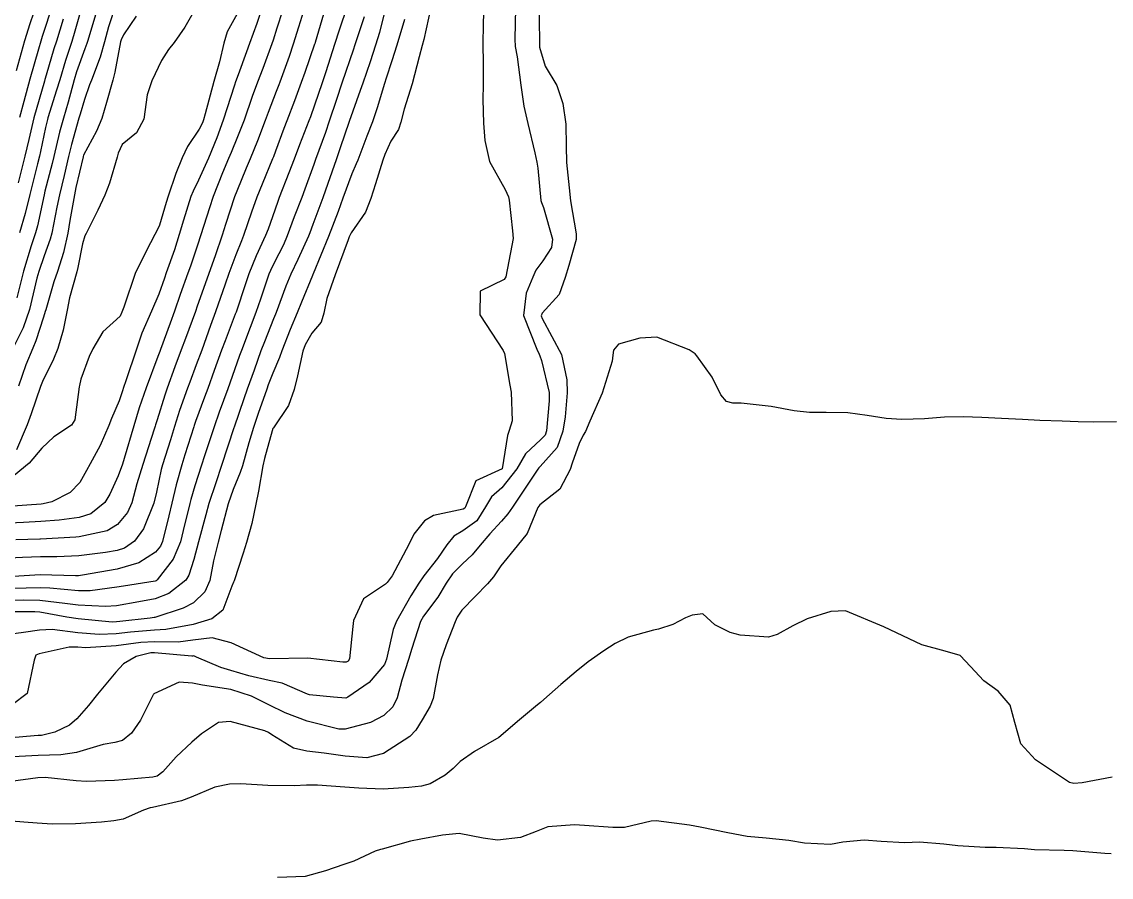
# Model space of a CAD drawing. Header units: metres. Extents: x 307586 to 320046, y 7427249 to 7434250.
# Drawn here: x 313812.5 to 313869.3, y 7432975.1 to 7433019.7 of the extents above; entities that cross this region are included whole.
import ezdxf

# ---------------------------------------------------------------- set-up
doc = ezdxf.new("R2010")
doc.units = ezdxf.units.M
doc.header["$MEASUREMENT"] = 0
doc.layers.add('Curvas de Nivel 1m', color=11, linetype='Continuous')
doc.layers.add('Curvas de Nivel 5m', color=15, linetype='Continuous')

msp = doc.modelspace()

# ---------------------------------------------------------------- linework, layer by layer
at = {"layer": 'Curvas de Nivel 1m', "flags": 128}
for points, elevation in [([(313813.335, 7433020.718), (313812.961, 7433019.608), (313812.689, 7433018.727), (313812.247, 7433017.163)], 748), ([(313838.285, 7433020.424), (313838.239, 7433018.816), (313838.266, 7433018.424), (313838.36, 7433017.898), (313838.556, 7433016.419), (313838.708, 7433015.322), (313838.923, 7433014.413), (313839.28, 7433012.898), (313839.394, 7433012.406), (313839.453, 7433012.097), (313839.607, 7433010.402), (313839.636, 7433010.295), (313839.739, 7433010.04), (313840.212, 7433008.395), (313840.16, 7433007.952), (313839.706, 7433007.265), (313839.335, 7433006.769), (313839.179, 7433006.408), (313838.845, 7433005.573), (313838.691, 7433004.415), (313839.384, 7433002.667), (313839.521, 7433002.402), (313839.557, 7433002.316), (313839.64, 7433002.078), (313840.027, 7433000.396), (313840.041, 7432999.973), (313839.897, 7432998.397), (313839.823, 7432998.175), (313839.596, 7432997.947), (313838.795, 7432997.202), (313838.342, 7432996.418), (313837.563, 7432995.434), (313837.029, 7432994.965), (313836.72, 7432994.438), (313836.262, 7432993.723), (313835.534, 7432993.188), (313835.067, 7432992.917), (313834.704, 7432992.458), (313834.222, 7432991.756), (313833.507, 7432990.848), (313833.233, 7432990.474), (313832.828, 7432989.811), (313832.078, 7432988.491), (313831.911, 7432988.059), (313831.555, 7432986.498), (313831.45, 7432986.234), (313830.654, 7432985.295), (313829.538, 7432984.519), (313829.469, 7432984.483), (313829.432, 7432984.477), (313828.785, 7432984.526), (313827.537, 7432984.642), (313827.434, 7432984.674), (313826.123, 7432985.247), (313825.441, 7432985.395), (313824.381, 7432985.643), (313823.446, 7432985.911), (313822.916, 7432986.067), (313821.641, 7432986.617), (313821.508, 7432986.674), (313821.453, 7432986.67), (313821.406, 7432986.668), (313819.455, 7432986.84), (313819.265, 7432986.832), (313818.511, 7432986.649), (313817.843, 7432986.262), (313817.445, 7432985.834), (313816.481, 7432984.674), (313816.013, 7432984.092), (313815.413, 7432983.392), (313815.034, 7432983.068), (313814.257, 7432982.701), (313813.573, 7432982.536), (313813.401, 7432982.526), (313813.193, 7432982.506), (313811.399, 7432982.351)], 729), ([(313833.863, 7433020.47), (313833.509, 7433018.804), (313833.419, 7433018.476), (313833.251, 7433017.902), (313832.885, 7433016.484), (313832.471, 7433015.161), (313832.31, 7433014.492), (313832.176, 7433014.105), (313831.778, 7433013.492), (313831.463, 7433012.807), (313831.366, 7433012.504), (313830.977, 7433011.281), (313830.734, 7433010.51), (313830.453, 7433009.792), (313829.716, 7433008.716), (313829.615, 7433008.521), (313829.554, 7433008.365), (313828.872, 7433006.532), (313828.444, 7433005.302), (313828.287, 7433004.541), (313828.141, 7433004.068), (313827.657, 7433003.498), (313827.307, 7433002.894), (313827.2, 7433002.554), (313826.92, 7433001.267), (313826.744, 7433000.559), (313826.449, 7432999.723), (313825.668, 7432998.569), (313825.634, 7432998.528), (313825.591, 7432998.413), (313825.189, 7432996.962), (313825.107, 7432996.575), (313824.879, 7432995.257), (313824.743, 7432994.578), (313824.534, 7432993.584), (313824.249, 7432992.583), (313824.08, 7432992.022), (313823.608, 7432990.589), (313823.572, 7432990.52), (313823.499, 7432990.315), (313823.016, 7432989.061), (313822.446, 7432988.605), (313821.47, 7432988.306), (313820.044, 7432988.058), (313819.467, 7432988.019), (313818.205, 7432987.913), (313817.465, 7432987.823), (313816.576, 7432987.785), (313815.465, 7432987.884), (313814.118, 7432988.052), (313813.466, 7432988.022), (313812.63, 7432987.888), (313811.463, 7432987.738)], 731), ([(313831.524, 7433020.503), (313831.182, 7433019.168), (313830.989, 7433018.508), (313830.702, 7433017.634), (313830.317, 7433016.515), (313830.185, 7433016.14), (313829.798, 7433015.06), (313829.614, 7433014.523), (313829.146, 7433013.156), (313828.928, 7433012.533), (313828.502, 7433011.29), (313828.239, 7433010.543), (313827.722, 7433009.152), (313827.552, 7433008.715), (313827.487, 7433008.552), (313826.934, 7433007.325), (313826.572, 7433006.561), (313826.308, 7433005.943), (313825.801, 7433004.569), (313825.765, 7433004.476), (313825.668, 7433004.245), (313825.188, 7433003.037), (313825.011, 7433002.576), (313824.648, 7433001.565), (313824.299, 7433000.583), (313824.123, 7433000.077), (313823.605, 7432998.59), (313823.593, 7432998.553), (313822.952, 7432996.599), (313822.65, 7432995.69), (313822.297, 7432994.609), (313822.129, 7432994.027), (313821.756, 7432992.617), (313821.514, 7432991.703), (313821.251, 7432990.877), (313821.09, 7432990.624), (313820.205, 7432989.92), (313819.488, 7432989.642), (313818.643, 7432989.491), (313817.482, 7432989.293), (313816.903, 7432989.248), (313815.482, 7432989.317), (313814.78, 7432989.4), (313813.486, 7432989.558), (313812.625, 7432989.583), (313811.485, 7432989.548)], 733), ([(313826.13, 7433020.296), (313825.845, 7433019.388), (313825.643, 7433018.765), (313825.575, 7433018.573), (313825.103, 7433017.294), (313824.834, 7433016.58), (313824.559, 7433015.829), (313824.131, 7433014.587), (313824.038, 7433014.339), (313823.78, 7433013.718), (313823.449, 7433012.913), (313823.323, 7433012.597), (313823.006, 7433011.852), (313822.516, 7433010.608), (313822.32, 7433010.025), (313821.88, 7433008.617), (313821.708, 7433008.079), (313821.332, 7433006.988), (313821.203, 7433006.625), (313820.804, 7433005.507), (313820.5, 7433004.632), (313820.282, 7433004.016), (313819.771, 7433002.639), (313819.738, 7433002.543), (313819.639, 7433002.284), (313819.023, 7433000.649), (313818.666, 7432999.595), (313818.388, 7432998.658), (313817.88, 7432996.97), (313817.785, 7432996.667), (313817.567, 7432996.051), (313817.136, 7432995.096), (313816.865, 7432994.677), (313816.145, 7432994.08), (313815.541, 7432993.885), (313814.488, 7432993.752), (313813.537, 7432993.673), (313812.637, 7432993.622), (313811.536, 7432993.579)], 738), ([(313825.102, 7433020.578), (313824.791, 7433019.638), (313824.413, 7433018.584), (313824.257, 7433018.158), (313823.817, 7433016.954), (313823.69, 7433016.592), (313823.637, 7433016.418), (313823.044, 7433014.601), (313822.707, 7433013.678), (313822.276, 7433012.612), (313821.751, 7433011.463), (313821.469, 7433010.9), (313821.356, 7433010.624), (313820.975, 7433009.376), (313820.753, 7433008.63), (313820.497, 7433007.84), (313820.074, 7433006.636), (313819.975, 7433006.352), (313819.682, 7433005.521), (313819.308, 7433004.645), (313818.808, 7433003.5), (313818.519, 7433002.657), (313817.971, 7433001.009), (313817.845, 7433000.667), (313817.791, 7433000.497), (313817.612, 7432999.97), (313817.222, 7432999.05), (313817.083, 7432998.675), (313816.624, 7432997.638), (313816.1, 7432996.685), (313815.92, 7432996.335), (313815.563, 7432995.71), (313815.055, 7432995.198), (313814.114, 7432994.704), (313813.659, 7432994.601), (313813.551, 7432994.591), (313811.821, 7432994.464)], 739), ([(313817.465, 7433020.674), (313817.064, 7433019.459), (313816.856, 7433018.68), (313816.628, 7433017.879), (313816.169, 7433016.686), (313816.064, 7433016.433), (313815.803, 7433015.675), (313815.577, 7433014.91), (313815.515, 7433014.693), (313815.134, 7433013.334), (313814.978, 7433012.698), (313814.743, 7433011.71), (313814.505, 7433010.702), (313814.372, 7433010.065), (313814.103, 7433008.706), (313814.02, 7433008.397), (313813.701, 7433007.528), (313813.424, 7433006.714), (313813.326, 7433006.352), (313812.943, 7433004.721), (313812.609, 7433003.776), (313812.084, 7433002.733)], 743), ([(313827.319, 7433020.555), (313826.972, 7433019.433), (313826.692, 7433018.561), (313826.474, 7433017.916), (313825.99, 7433016.568), (313825.944, 7433016.437), (313825.808, 7433016.096), (313825.38, 7433014.991), (313825.229, 7433014.576), (313824.836, 7433013.521), (313824.447, 7433012.583), (313824.243, 7433012.1), (313823.746, 7433010.899), (313823.629, 7433010.592), (313823.165, 7433009.154), (313822.987, 7433008.601), (313822.62, 7433007.524), (313822.295, 7433006.611), (313821.675, 7433004.849), (313821.615, 7433004.679), (313821.594, 7433004.621), (313821.068, 7433003.21), (313820.851, 7433002.628), (313820.523, 7433001.742), (313820.12, 7433000.635), (313819.993, 7433000.261), (313819.598, 7432998.982), (313819.516, 7432998.719), (313819.493, 7432998.641), (313819.449, 7432998.499), (313818.846, 7432996.651), (313818.544, 7432995.637), (313818.279, 7432994.659), (313818.057, 7432994.151), (313817.536, 7432993.516), (313817, 7432993.199), (313815.526, 7432992.882), (313815.355, 7432992.862), (313813.524, 7432992.764), (313813.474, 7432992.76), (313812.225, 7432992.729)], 737), ([(313821.722, 7433020.621), (313821.037, 7433019.436), (313820.492, 7433018.633), (313820.192, 7433018.273), (313819.824, 7433017.7), (313819.327, 7433016.647), (313819.075, 7433015.921), (313818.9, 7433014.653), (313818.516, 7433013.925), (313817.773, 7433013.331), (313817.569, 7433012.869), (313817.515, 7433012.672), (313817.12, 7433011.305), (313816.869, 7433010.679), (313816.513, 7433009.901), (313815.899, 7433008.688), (313815.831, 7433008.569), (313815.707, 7433008.147), (313815.469, 7433006.918), (313815.418, 7433006.693), (313815.037, 7433005.339), (313814.901, 7433004.698), (313814.704, 7433003.653), (313814.419, 7433002.702), (313814.198, 7433002.143), (313813.625, 7433000.967), (313813.517, 7433000.712), (313813.028, 7432999.293), (313812.813, 7432998.722), (313812.263, 7432997.413)], 741), ([(313816.402, 7433020.137), (313815.969, 7433018.689), (313815.936, 7433018.585), (313815.829, 7433018.309), (313815.402, 7433017.11), (313815.277, 7433016.695), (313814.961, 7433015.539), (313814.71, 7433014.701), (313814.511, 7433013.974), (313814.217, 7433012.705), (313814.129, 7433012.336), (313813.745, 7433010.896), (313813.702, 7433010.711), (313813.355, 7433009.079), (313813.258, 7433008.717), (313813.038, 7433008.052), (313812.632, 7433006.726), (313812.291, 7433005.342)], 744), ([(313814.096, 7433020.472), (313813.847, 7433019.682), (313813.601, 7433018.949), (313813.531, 7433018.715), (313813.406, 7433018.294), (313812.956, 7433016.723), (313812.643, 7433015.569), (313812.417, 7433014.731)], 747), ([(313832.497, 7433019.847), (313832.086, 7433018.496), (313831.825, 7433017.693), (313831.54, 7433016.779), (313831.456, 7433016.504), (313831.069, 7433015.238), (313830.826, 7433014.51), (313830.538, 7433013.756), (313830.053, 7433012.517), (313829.967, 7433012.312), (313829.756, 7433011.789), (313829.286, 7433010.527), (313829.036, 7433009.834), (313828.537, 7433008.538), (313827.728, 7433006.584), (313827.717, 7433006.55), (313827.692, 7433006.497), (313827.124, 7433005.11), (313826.901, 7433004.558), (313826.537, 7433003.684), (313826.102, 7433002.565), (313825.978, 7433002.228), (313825.631, 7433001.404), (313825.393, 7433000.804), (313825.309, 7433000.573), (313824.867, 7432999.314), (313824.626, 7432998.58), (313824.386, 7432997.781), (313824.041, 7432996.585), (313823.926, 7432996.23), (313823.56, 7432995.345), (313823.296, 7432994.594), (313822.928, 7432993.203), (313822.772, 7432992.601), (313822.537, 7432991.629), (313822.338, 7432990.607), (313822.084, 7432990.022), (313821.485, 7432989.449), (313820.949, 7432989.157), (313819.473, 7432988.678), (313819.44, 7432988.673), (313819.231, 7432988.642), (313817.661, 7432988.468), (313817.471, 7432988.447), (313817.249, 7432988.442), (313815.472, 7432988.604), (313814.889, 7432988.696), (313813.477, 7432988.952), (313813.22, 7432988.971), (313811.476, 7432988.969)], 732), ([(313828.279, 7433020.121), (313827.834, 7433018.635), (313827.817, 7433018.567), (313827.808, 7433018.55), (313827.295, 7433017.078), (313827.107, 7433016.557), (313826.759, 7433015.605), (313826.355, 7433014.564), (313826.198, 7433014.155), (313825.769, 7433012.983), (313825.657, 7433012.679), (313825.615, 7433012.571), (313825.072, 7433011.255), (313824.802, 7433010.579), (313824.519, 7433009.794), (313824.098, 7433008.586), (313823.987, 7433008.311), (313823.703, 7433007.584), (313823.335, 7433006.595), (313823.144, 7433006.055), (313822.646, 7433004.605), (313822.384, 7433003.888), (313821.921, 7433002.616), (313821.635, 7433001.835), (313821.303, 7433000.946), (313821.184, 7433000.624), (313820.769, 7432999.465), (313820.502, 7432998.631), (313820.286, 7432997.933), (313819.877, 7432996.637), (313819.812, 7432996.396), (313819.559, 7432995.208), (313819.417, 7432994.642), (313818.893, 7432993.289), (313818.417, 7432992.651), (313817.893, 7432992.282), (313817.518, 7432992.161), (313816.909, 7432992.062), (313815.515, 7432991.892), (313814.375, 7432991.841), (313813.514, 7432991.836), (313812.585, 7432991.796), (313811.513, 7432991.747)], 736), ([(313830.396, 7433019.974), (313829.911, 7433018.519), (313829.888, 7433018.463), (313829.831, 7433018.291), (313829.229, 7433016.529), (313828.941, 7433015.67), (313828.571, 7433014.538), (313828.369, 7433013.956), (313827.855, 7433012.549), (313827.76, 7433012.283), (313827.304, 7433010.998), (313827.134, 7433010.556), (313826.739, 7433009.549), (313826.376, 7433008.563), (313826.177, 7433008.097), (313825.699, 7433007.162), (313825.503, 7433006.763), (313825.423, 7433006.573), (313824.985, 7433005.272), (313824.743, 7433004.579), (313824.447, 7433003.796), (313823.989, 7433002.587), (313823.898, 7433002.329), (313823.633, 7433001.584), (313823.278, 7433000.595), (313822.835, 7432999.371), (313822.562, 7432998.605), (313822.062, 7432997.097), (313821.907, 7432996.615), (313821.562, 7432995.533), (313821.352, 7432994.825), (313821.298, 7432994.623), (313820.951, 7432993.207), (313820.809, 7432992.627), (313820.435, 7432991.71), (313819.604, 7432990.639), (313819.549, 7432990.593), (313819.502, 7432990.578), (313817.84, 7432990.314), (313817.497, 7432990.256), (313816.112, 7432990.062), (313815.493, 7432990.062), (313814.001, 7432990.199), (313813.496, 7432990.222), (313812.045, 7432990.181)], 734), ([(313839.517, 7433020.062), (313839.528, 7433018.405), (313839.828, 7433017.4), (313840.433, 7433016.394), (313840.741, 7433015.454), (313840.897, 7433014.389), (313840.921, 7433013.243), (313840.946, 7433012.388), (313841.074, 7433011.062), (313841.151, 7433010.386), (313841.443, 7433008.666), (313841.44, 7433008.383), (313841.069, 7433007.019), (313840.873, 7433006.388), (313840.564, 7433005.511), (313839.674, 7433004.544), (313839.622, 7433004.401), (313839.671, 7433004.251), (313840.679, 7433002.39), (313840.962, 7433001.054), (313840.97, 7433000.387), (313840.862, 7432999.136), (313840.755, 7432998.388), (313840.451, 7432997.531), (313839.575, 7432996.551), (313839.503, 7432996.472), (313839.451, 7432996.402), (313839.199, 7432996.035), (313838.119, 7432994.422), (313837.888, 7432994.084), (313837.542, 7432993.693), (313836.935, 7432993.033), (313836.43, 7432992.441), (313836.016, 7432991.947), (313835.513, 7432991.479), (313835.003, 7432990.96), (313834.666, 7432990.458), (313834.227, 7432989.731), (313833.486, 7432988.754), (313833.323, 7432988.472), (313832.88, 7432987.06), (313832.704, 7432986.481), (313832.359, 7432985.403), (313832.11, 7432984.49), (313831.89, 7432984.029), (313831.419, 7432983.577), (313830.714, 7432983.207), (313829.408, 7432982.858), (313829.066, 7432982.866), (313827.414, 7432983.27), (313826.276, 7432983.701), (313825.426, 7432984.121), (313824.52, 7432984.579), (313823.436, 7432984.922), (313821.971, 7432985.145), (313821.439, 7432985.253), (313820.752, 7432985.315), (313819.433, 7432984.696), (313819.402, 7432984.671), (313819.382, 7432984.641), (313818.726, 7432983.334), (313818.255, 7432982.651), (313817.787, 7432982.268), (313817.398, 7432982.171), (313816.791, 7432982.063), (313815.393, 7432981.649), (313814.576, 7432981.513), (313813.391, 7432981.488), (313812.073, 7432981.413)], 728), ([(313814.7, 7433019.852), (313814.343, 7433018.705), (313814.219, 7433018.317), (313813.815, 7433016.945), (313813.748, 7433016.711), (313813.721, 7433016.62), (313813.177, 7433014.719), (313812.906, 7433013.593), (313812.706, 7433012.726), (313812.348, 7433011.33)], 746), ([(313818.496, 7433020.017), (313817.839, 7433019.043), (313817.721, 7433018.785), (313817.695, 7433018.671), (313817.39, 7433017.102), (313817.289, 7433016.675), (313816.965, 7433015.514), (313816.706, 7433014.681), (313816.441, 7433014.025), (313815.764, 7433012.761), (313815.745, 7433012.708), (313815.739, 7433012.69), (313815.362, 7433011.079), (313815.281, 7433010.695), (313815.052, 7433009.367), (313814.939, 7433008.698), (313814.712, 7433007.691), (313814.395, 7433006.703), (313814.218, 7433006.174), (313813.791, 7433004.709), (313813.764, 7433004.616), (313813.667, 7433004.32), (313813.267, 7433003.098), (313813.115, 7433002.718), (313812.753, 7433001.842), (313812.366, 7433000.729)], 742), ([(313869.611, 7432998.87), (313868.416, 7432998.863), (313867.611, 7432998.88), (313866.786, 7432998.904), (313865.612, 7432998.95), (313864.721, 7432998.99), (313863.612, 7432999.054), (313862.593, 7432999.106), (313861.613, 7432999.131), (313860.653, 7432999.109), (313859.612, 7432999.03), (313858.427, 7432998.993), (313857.611, 7432999.042), (313856.617, 7432999.196), (313855.614, 7432999.335), (313854.469, 7432999.367), (313853.614, 7432999.361), (313852.817, 7432999.444), (313851.617, 7432999.677), (313850.045, 7432999.849), (313849.619, 7432999.853), (313849.273, 7432999.939), (313848.991, 7433000.289), (313848.541, 7433001.206), (313847.74, 7433002.309), (313847.644, 7433002.409), (313847.327, 7433002.634), (313845.657, 7433003.293), (313844.761, 7433003.234), (313843.651, 7433002.915), (313843.397, 7433002.603), (313843.357, 7433002.354), (313843.318, 7433002.033), (313842.807, 7433000.362), (313842.151, 7432998.914), (313841.928, 7432998.375), (313841.802, 7432998.175), (313841.593, 7432997.743), (313841.237, 7432996.724), (313841.122, 7432996.385), (313840.594, 7432995.359), (313839.554, 7432994.547), (313839.447, 7432994.402), (313838.881, 7432993.061), (313838.359, 7432992.417), (313837.512, 7432991.365), (313837.137, 7432990.804), (313836.827, 7432990.437), (313836.171, 7432989.768), (313835.489, 7432989.06), (313835.242, 7432988.696), (313835.128, 7432988.454), (313834.664, 7432987.259), (313834.391, 7432986.461), (313834.212, 7432985.696), (313833.987, 7432984.464), (313833.838, 7432984.055), (313833.416, 7432983.341), (313833.08, 7432982.802), (313832.775, 7432982.479), (313831.394, 7432981.595), (313830.532, 7432981.368), (313829.392, 7432981.446), (313828.312, 7432981.613), (313827.395, 7432981.709), (313826.711, 7432981.865), (313825.58, 7432982.567), (313825.405, 7432982.68), (313825.209, 7432982.768), (313823.413, 7432983.26), (313822.8, 7432983.211), (313821.912, 7432982.612), (313821.399, 7432982.184), (313820.597, 7432981.422), (313819.897, 7432980.635), (313819.606, 7432980.413), (313819.379, 7432980.351), (313817.813, 7432980.219), (313817.376, 7432980.182), (313815.922, 7432980.135), (313815.375, 7432980.159), (313813.753, 7432980.331), (313813.377, 7432980.329), (313811.975, 7432980.129)], 727), ([(313869.386, 7432980.352), (313867.827, 7432980.063), (313867.382, 7432980.024), (313867.164, 7432980.072), (313865.395, 7432981.254), (313864.628, 7432982.098), (313864.308, 7432983.212), (313864.076, 7432984.104), (313863.44, 7432984.832), (313862.698, 7432985.374), (313862.009, 7432986.132), (313861.461, 7432986.691), (313860.687, 7432986.926), (313859.469, 7432987.261), (313857.483, 7432988.19), (313855.491, 7432989.03), (313854.717, 7432988.991), (313853.487, 7432988.607), (313852.739, 7432988.241), (313851.93, 7432987.799), (313851.474, 7432987.66), (313850.001, 7432987.749), (313849.477, 7432987.89), (313848.68, 7432988.292), (313848.053, 7432988.866), (313847.488, 7432988.795), (313847.142, 7432988.657), (313846.48, 7432988.32), (313845.737, 7432988.07), (313845.478, 7432988.018), (313844.155, 7432987.66), (313843.468, 7432987.325), (313842.877, 7432986.944), (313842.075, 7432986.371), (313841.448, 7432985.861), (313840.637, 7432985.192), (313839.755, 7432984.397), (313839.583, 7432984.246), (313839.429, 7432984.118), (313838.481, 7432983.35), (313837.403, 7432982.43), (313836.14, 7432981.698), (313835.39, 7432981.168), (313835.026, 7432980.814), (313834.621, 7432980.458), (313833.832, 7432980.012), (313833.377, 7432979.895), (313832.718, 7432979.822), (313831.375, 7432979.735), (313830.108, 7432979.78), (313829.376, 7432979.832), (313827.966, 7432979.945), (313827.377, 7432979.946), (313826.736, 7432979.909), (313825.376, 7432979.923), (313823.959, 7432980.002), (313823.377, 7432979.999), (313822.611, 7432979.837), (313821.37, 7432979.313), (313820.872, 7432979.121), (313819.355, 7432978.773), (313819.242, 7432978.754), (313818.879, 7432978.645), (313817.827, 7432978.176), (313817.347, 7432978.076), (313816.691, 7432978.014), (313815.345, 7432977.917), (313814.131, 7432977.916), (313813.345, 7432977.966), (313812.643, 7432978.018), (313811.347, 7432978.112)], 726)]:
    msp.add_lwpolyline(points, dxfattribs=dict(at, elevation=elevation))
at = {"layer": 'Curvas de Nivel 5m', "flags": 128}
for points, elevation in [([(313815.719, 7433020.691), (313815.31, 7433019.227), (313815.143, 7433018.697), (313814.816, 7433017.707), (313814.519, 7433016.703), (313814.358, 7433016.154), (313813.898, 7433014.709), (313813.874, 7433014.627), (313813.786, 7433014.216), (313813.517, 7433012.963), (313813.462, 7433012.715), (313813.359, 7433012.316), (313812.962, 7433010.722), (313812.716, 7433009.737), (313812.418, 7433008.729)], 745), ([(313829.508, 7433020.525), (313829.094, 7433019.281), (313828.849, 7433018.535), (313828.386, 7433017.109), (313828.195, 7433016.544), (313827.801, 7433015.377), (313827.585, 7433014.762), (313827.503, 7433014.553), (313827.017, 7433013.315), (313826.739, 7433012.56), (313826.472, 7433011.846), (313825.966, 7433010.568), (313825.903, 7433010.406), (313825.733, 7433009.912), (313825.386, 7433008.906), (313825.248, 7433008.575), (313824.762, 7433007.52), (313824.38, 7433006.583), (313824.203, 7433006.07), (313823.714, 7433004.59), (313823.702, 7433004.56), (313823.671, 7433004.477), (313823.146, 7433003.102), (313822.958, 7433002.6), (313822.577, 7433001.551), (313822.236, 7433000.611), (313822.07, 7433000.159), (313821.597, 7432998.886), (313821.525, 7432998.69), (313821.502, 7432998.621), (313821.05, 7432997.153), (313820.887, 7432996.627), (313820.594, 7432995.598), (313820.368, 7432994.632), (313820.209, 7432993.967), (313819.876, 7432992.636), (313819.771, 7432992.386), (313819.517, 7432992.077), (313818.637, 7432991.523), (313817.508, 7432991.203), (313815.7, 7432990.882), (313815.505, 7432990.855), (313815.343, 7432990.853), (313813.505, 7432990.906), (313811.546, 7432990.782)], 735), ([(313823.858, 7433020.288), (313823.246, 7433019.194), (313823.067, 7433018.601), (313822.844, 7433017.625), (313822.551, 7433016.609), (313822.11, 7433014.93), (313822.016, 7433014.617), (313821.957, 7433014.451), (313821.785, 7433014.12), (313821.176, 7433013.222), (313820.907, 7433012.629), (313820.578, 7433011.809), (313820.164, 7433010.636), (313820.073, 7433010.302), (313819.72, 7433009.128), (313819.565, 7433008.792), (313819.482, 7433008.643), (313819.257, 7433008.195), (313818.471, 7433006.658), (313817.862, 7433004.854), (313817.793, 7433004.668), (313817.76, 7433004.581), (313817.668, 7433004.372), (313816.77, 7433003.565), (313816.251, 7433002.684), (313816.052, 7433002.272), (313815.627, 7433001.103), (313815.549, 7433000.765), (313815.533, 7433000.691), (313815.307, 7432998.983), (313815.129, 7432998.695), (313814.204, 7432998.086), (313813.581, 7432997.504), (313812.918, 7432996.72), (313811.561, 7432995.592)], 740), ([(313836.621, 7433020.442), (313836.592, 7433019.706), (313836.585, 7433018.443), (313836.603, 7433017.664), (313836.595, 7433016.442), (313836.577, 7433015.67), (313836.618, 7433014.442), (313836.69, 7433013.53), (313836.927, 7433012.438), (313837.748, 7433010.985), (313837.914, 7433010.597), (313837.943, 7433010.427), (313838.127, 7433008.824), (313838.157, 7433008.423), (313838.083, 7433008.059), (313837.769, 7433006.429), (313837.691, 7433006.286), (313836.438, 7433005.69), (313836.417, 7433004.443), (313837.645, 7433002.597), (313837.711, 7433002.429), (313837.987, 7433000.785), (313838.049, 7433000.424), (313838.113, 7432998.927), (313837.955, 7432998.425), (313837.867, 7432998.158), (313837.578, 7432996.43), (313836.21, 7432995.8), (313835.675, 7432994.449), (313835.635, 7432994.366), (313835.551, 7432994.323), (313834.013, 7432993.998), (313833.542, 7432993.716), (313832.983, 7432993.027), (313832.718, 7432992.482), (313831.855, 7432990.844), (313831.588, 7432990.499), (313831.502, 7432990.421), (313830.358, 7432989.648), (313829.842, 7432988.516), (313829.792, 7432988.203), (313829.62, 7432986.518), (313829.56, 7432986.41), (313829.451, 7432986.356), (313829.279, 7432986.349), (313827.453, 7432986.55), (313825.452, 7432986.522), (313825.152, 7432986.573), (313823.461, 7432987.354), (313822.473, 7432987.615), (313821.462, 7432987.493), (313820.691, 7432987.397), (313819.461, 7432987.411), (313818.741, 7432987.367), (313817.458, 7432987.199), (313815.871, 7432987.097), (313815.457, 7432987.126), (313815.014, 7432987.138), (313813.454, 7432986.786), (313813.273, 7432986.713), (313813.184, 7432986.448), (313812.825, 7432984.719), (313812.031, 7432984.124)], 730), ([(313869.338, 7432976.361), (313869.001, 7432976.382), (313867.34, 7432976.511), (313866.887, 7432976.527), (313865.34, 7432976.573), (313864.82, 7432976.615), (313863.342, 7432976.69), (313862.767, 7432976.693), (313861.342, 7432976.775), (313860.619, 7432976.872), (313859.345, 7432976.966), (313858.576, 7432976.94), (313857.345, 7432976.996), (313856.463, 7432977.082), (313855.344, 7432976.966), (313854.711, 7432976.848), (313853.343, 7432976.91), (313852.537, 7432977.05), (313851.347, 7432977.176), (313850.353, 7432977.264), (313849.35, 7432977.45), (313847.904, 7432977.753), (313847.356, 7432977.852), (313845.608, 7432978.078), (313845.359, 7432978.065), (313843.967, 7432977.73), (313843.354, 7432977.729), (313841.886, 7432977.841), (313841.355, 7432977.877), (313839.974, 7432977.773), (313839.35, 7432977.531), (313838.544, 7432977.213), (313837.343, 7432977.065), (313836.603, 7432977.172), (313835.347, 7432977.416), (313834.472, 7432977.333), (313833.343, 7432977.125), (313832.798, 7432977.022), (313831.334, 7432976.604), (313831.25, 7432976.585), (313830.966, 7432976.504), (313829.858, 7432975.984), (313829.326, 7432975.801), (313828.377, 7432975.475), (313827.319, 7432975.185), (313825.881, 7432975.124)], 725)]:
    msp.add_lwpolyline(points, dxfattribs=dict(at, elevation=elevation))

doc.saveas('drawing.dxf')
